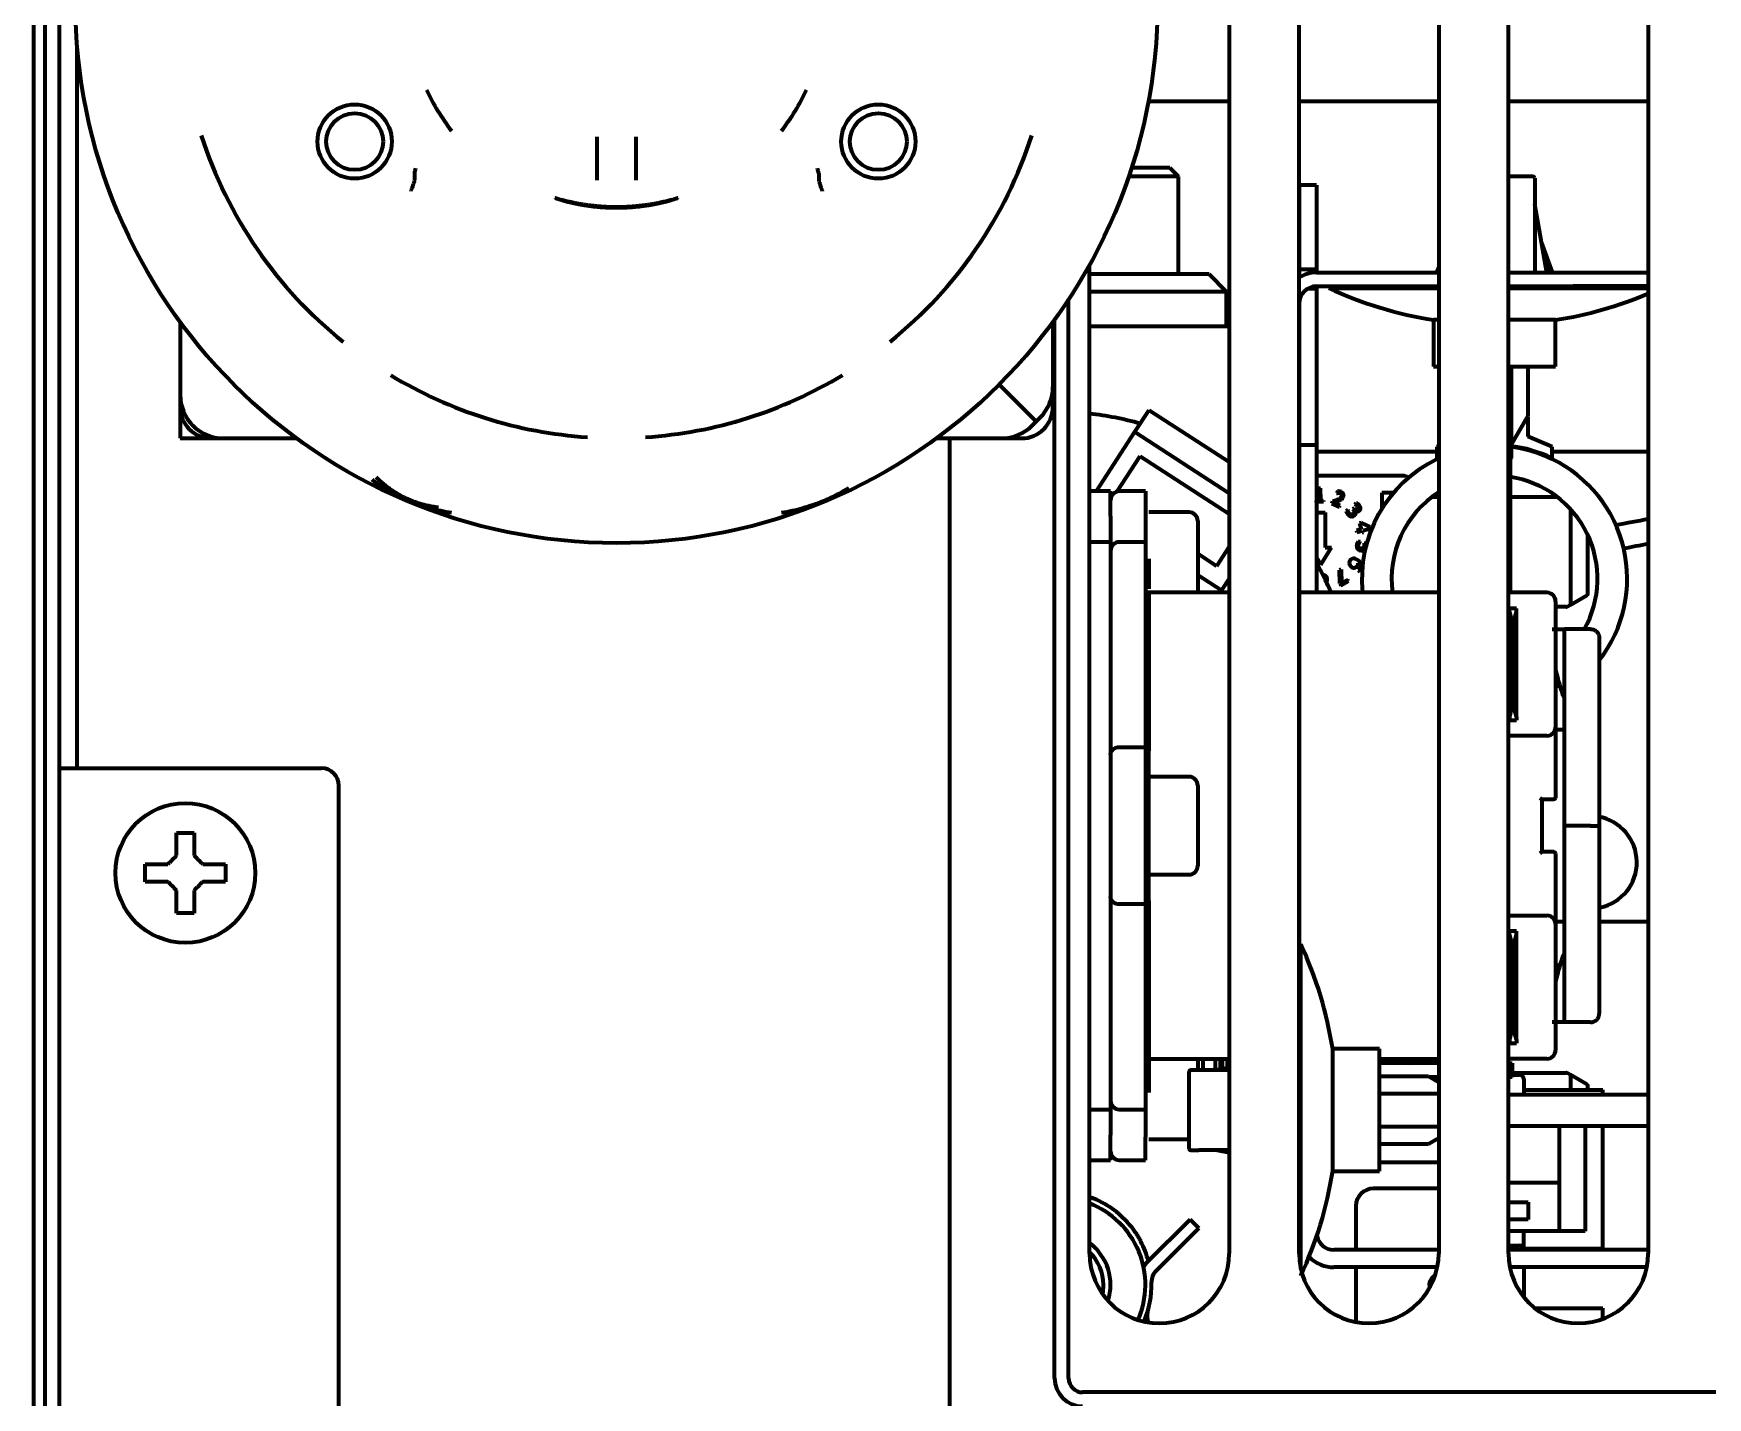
# Model space of a CAD drawing. Header units: inches. Extents: x -2983 to 7024, y 422 to 5529.
# Drawn here: x 2723.3 to 2819.2, y 4590.7 to 4668.9 of the extents above; entities that cross this region are included whole.
import ezdxf

# ---------------------------------------------------------------- set-up
doc = ezdxf.new("R2010")
doc.units = ezdxf.units.IN

msp = doc.modelspace()

# ---------------------------------------------------------------- linework, layer by layer
at = {"linetype": 'Continuous', "lineweight": 70}
for p, q in [((2723.284, 5013.789), (2723.284, 4526.989)), ((2723.963, 4529.989), (2723.963, 5012.789)), ((2724.784, 4626.789), (2724.784, 4696.789)), ((2791.784, 4690.989), (2791.784, 4598.989)), ((2795.784, 4598.989), (2795.784, 4690.989)), ((2803.784, 4690.989), (2803.784, 4598.989)), ((2807.784, 4598.989), (2807.784, 4690.989)), ((2815.784, 4690.989), (2815.784, 4598.989)), ((2725.784, 4626.789), (2725.784, 4668.201)), ((2791.783, 4664.989), (2787.155, 4664.989)), ((2803.783, 4664.989), (2795.784, 4664.989)), ((2815.791, 4664.989), (2807.788, 4664.989)), ((2745.103, 4660.856), (2745.103, 4660.532)), ((2768.265, 4660.856), (2768.265, 4660.532)), ((2788.384, 4661.189), (2786.193, 4661.189)), ((2788.884, 4660.689), (2788.384, 4661.189)), ((2788.884, 4660.689), (2786.027, 4660.689)), ((2788.884, 4655.089), (2788.884, 4660.689)), ((2795.784, 4660.199), (2795.784, 4658.199)), ((2796.784, 4660.199), (2795.784, 4660.199)), ((2796.784, 4660.199), (2796.784, 4658.199)), ((2807.784, 4660.697), (2809.184, 4660.697)), ((2809.284, 4660.597), (2809.284, 4660.138)), ((2809.284, 4660.138), (2809.284, 4655.197)), ((2809.972, 4655.197), (2809.284, 4659.097)), ((2795.784, 4658.199), (2795.784, 4656.352)), ((2796.784, 4658.199), (2796.784, 4656.352)), ((2810.301, 4655.197), (2809.667, 4656.925)), ((2795.784, 4656.352), (2795.784, 4655.352)), ((2796.784, 4656.352), (2796.784, 4655.352)), ((2810.194, 4655.197), (2809.766, 4656.365)), ((2783.784, 4598.989), (2783.784, 4655.635)), ((2790.634, 4655.089), (2783.785, 4655.089)), ((2791.634, 4654.089), (2790.634, 4655.089)), ((2795.784, 4655.352), (2795.784, 4654.893)), ((2796.784, 4655.352), (2795.784, 4655.352)), ((2796.784, 4655.352), (2796.784, 4655.197)), ((2796.784, 4655.197), (2803.784, 4655.197)), ((2803.784, 4655.515), (2803.667, 4655.197)), ((2803.784, 4655.224), (2803.774, 4655.197)), ((2807.784, 4655.197), (2811.484, 4655.197)), ((2811.484, 4655.197), (2815.784, 4655.197)), ((2791.634, 4654.089), (2783.785, 4654.089)), ((2791.634, 4652.089), (2791.634, 4654.089)), ((2796.784, 4654.252), (2796.266, 4654.252)), ((2796.784, 4654.397), (2796.784, 4654.252)), ((2796.784, 4654.397), (2803.784, 4654.397)), ((2796.784, 4654.252), (2796.784, 4653.252)), ((2797.484, 4654.397), (2797.484, 4654.297)), ((2797.484, 4654.297), (2803.784, 4654.297)), ((2807.784, 4654.397), (2811.484, 4654.397)), ((2807.784, 4654.297), (2815.784, 4654.297)), ((2815.784, 4654.397), (2811.484, 4654.397)), ((2782.584, 4591.839), (2782.584, 4653.653)), ((2795.784, 4653.397), (2795.784, 4598.978)), ((2796.784, 4653.252), (2796.784, 4646.292)), ((2731.684, 4652.359), (2731.684, 4648.189)), ((2781.684, 4652.359), (2781.684, 4648.641)), ((2781.784, 4591.839), (2781.784, 4652.496)), ((2803.784, 4652.47), (2803.484, 4652.47)), ((2803.484, 4652.47), (2803.484, 4649.797)), ((2810.484, 4652.47), (2807.784, 4652.47)), ((2810.484, 4649.797), (2810.484, 4652.47)), ((2791.784, 4652.089), (2783.783, 4652.089)), ((2803.484, 4649.797), (2803.784, 4649.797)), ((2807.784, 4649.797), (2810.484, 4649.797)), ((2807.934, 4649.797), (2807.934, 4645.797)), ((2808.909, 4646.985), (2808.909, 4649.797)), ((2780.019, 4647.355), (2778.604, 4648.769)), ((2780.019, 4647.355), (2778.604, 4648.769)), ((2781.684, 4647.489), (2781.684, 4648.642)), ((2731.684, 4648.189), (2731.684, 4647.489)), ((2731.684, 4647.489), (2731.684, 4645.689)), ((2780.019, 4647.355), (2780.726, 4646.647)), ((2780.019, 4647.355), (2780.726, 4646.647)), ((2780.5, 4646.421), (2780.726, 4646.647)), ((2780.952, 4646.874), (2780.726, 4646.647)), ((2786.383, 4646.052), (2787.2, 4647.31)), ((2787.2, 4647.31), (2791.784, 4644.334)), ((2807.934, 4645.297), (2808.909, 4646.985)), ((2808.884, 4646.942), (2808.884, 4645.797)), ((2731.684, 4645.689), (2733.484, 4645.689)), ((2733.484, 4645.689), (2734.184, 4645.689)), ((2734.184, 4645.689), (2738.354, 4645.689)), ((2775.014, 4645.689), (2778.732, 4645.689)), ((2775.784, 4544.989), (2775.784, 4645.694)), ((2778.731, 4645.689), (2779.884, 4645.689)), ((2784.175, 4642.652), (2786.383, 4646.052)), ((2786.383, 4646.052), (2791.784, 4642.545)), ((2796.784, 4646.292), (2796.784, 4645.292)), ((2807.784, 4645.797), (2807.934, 4645.797)), ((2807.934, 4645.797), (2807.934, 4645.193)), ((2810.284, 4645.193), (2808.884, 4645.797)), ((2785.357, 4642.636), (2786.678, 4644.669)), ((2786.678, 4644.669), (2791.784, 4641.353)), ((2796.784, 4645.292), (2795.784, 4645.292)), ((2796.784, 4645.292), (2796.784, 4636.846)), ((2803.685, 4644.921), (2796.785, 4644.921)), ((2803.784, 4645.236), (2803.684, 4645.193)), ((2803.684, 4645.193), (2803.684, 4644.548)), ((2803.684, 4644.548), (2803.684, 4644.492)), ((2807.934, 4645.193), (2807.784, 4645.193)), ((2807.784, 4644.493), (2807.884, 4644.493)), ((2807.884, 4644.493), (2807.884, 4636.847)), ((2807.934, 4645.193), (2807.934, 4644.548)), ((2810.284, 4644.55), (2810.284, 4645.193)), ((2810.284, 4644.55), (2810.284, 4644.493)), ((2815.785, 4644.921), (2810.285, 4644.921)), ((2801.734, 4643.539), (2796.784, 4643.539)), ((2784.984, 4642.652), (2783.784, 4642.652)), ((2784.984, 4641.223), (2784.984, 4642.652)), ((2786.984, 4642.652), (2785.484, 4642.652)), ((2786.984, 4642.652), (2786.984, 4641.339)), ((2796.912, 4642.654), (2796.784, 4642.65)), ((2796.929, 4642.119), (2796.912, 4642.654)), ((2796.926, 4642.84), (2797.009, 4642.842)), ((2797.032, 4642.122), (2797.009, 4642.842)), ((2797.984, 4642.655), (2797.936, 4642.547)), ((2800.534, 4642.564), (2800.534, 4641.666)), ((2801.189, 4642.564), (2800.534, 4642.564)), ((2796.784, 4642.114), (2796.929, 4642.119)), ((2796.787, 4642.032), (2796.784, 4642.114)), ((2797.177, 4642.045), (2796.787, 4642.032)), ((2797.032, 4642.122), (2797.174, 4642.126)), ((2797.174, 4642.126), (2797.177, 4642.045)), ((2797.704, 4642.062), (2797.659, 4641.959)), ((2797.659, 4641.959), (2798.11, 4641.76)), ((2798.148, 4641.845), (2797.788, 4642.003)), ((2798.11, 4641.76), (2798.148, 4641.845)), ((2798.577, 4641.59), (2798.491, 4641.516)), ((2798.936, 4641.682), (2798.869, 4641.624)), ((2798.869, 4641.624), (2798.898, 4641.59)), ((2798.959, 4641.655), (2798.936, 4641.682)), ((2799.063, 4641.978), (2798.974, 4641.901)), ((2803.408, 4642.339), (2803.784, 4642.339)), ((2807.884, 4642.339), (2810.56, 4642.339)), ((2811.334, 4641.632), (2811.334, 4636.155)), ((2784.984, 4641.223), (2784.984, 4639.747)), ((2786.984, 4641.339), (2786.984, 4639.747)), ((2789.484, 4641.452), (2787.184, 4641.452)), ((2789.984, 4640.952), (2789.984, 4636.846)), ((2796.784, 4641.439), (2797.284, 4641.439)), ((2797.284, 4641.439), (2797.284, 4639.439)), ((2799.365, 4640.852), (2799.256, 4640.823)), ((2799.256, 4640.823), (2799.347, 4640.482)), ((2799.856, 4640.613), (2799.365, 4640.852)), ((2799.881, 4640.518), (2799.856, 4640.613)), ((2784.984, 4639.747), (2783.784, 4639.747)), ((2784.984, 4639.747), (2784.984, 4628.179)), ((2786.984, 4639.747), (2785.484, 4639.747)), ((2786.984, 4639.747), (2786.984, 4627.997)), ((2799.347, 4640.482), (2799.082, 4640.41)), ((2799.082, 4640.41), (2799.109, 4640.311)), ((2799.109, 4640.311), (2799.374, 4640.382)), ((2799.287, 4639.754), (2799.169, 4639.776)), ((2799.374, 4640.382), (2799.399, 4640.29)), ((2799.399, 4640.29), (2799.482, 4640.312)), ((2799.457, 4640.404), (2799.881, 4640.518)), ((2799.482, 4640.312), (2799.457, 4640.404)), ((2799.653, 4639.652), (2799.516, 4639.677)), ((2812.334, 4636.819), (2812.334, 4640.134)), ((2791.053, 4638.37), (2789.984, 4639.064)), ((2791.784, 4639.496), (2791.053, 4638.37)), ((2796.784, 4638.856), (2797.034, 4638.439)), ((2797.034, 4638.439), (2797.634, 4639.439)), ((2797.284, 4639.439), (2797.634, 4639.439)), ((2799.6, 4639.557), (2799.627, 4639.552)), ((2789.984, 4637.871), (2791.347, 4636.986)), ((2798.2, 4638.181), (2798.1, 4638.127)), ((2798.115, 4637.365), (2798.1, 4638.127)), ((2798.2, 4638.181), (2798.211, 4637.386)), ((2799.178, 4638.126), (2799.261, 4638.065)), ((2791.784, 4636.847), (2787.057, 4636.847)), ((2791.784, 4637.66), (2791.347, 4636.986)), ((2803.784, 4636.847), (2795.784, 4636.847)), ((2798.115, 4637.365), (2798.171, 4637.259)), ((2798.171, 4637.259), (2798.619, 4637.498)), ((2798.575, 4637.581), (2798.211, 4637.386)), ((2798.619, 4637.498), (2798.575, 4637.581)), ((2809.984, 4636.847), (2807.784, 4636.847)), ((2808.234, 4635.947), (2807.834, 4635.947)), ((2807.834, 4635.751), (2807.834, 4635.947)), ((2808.234, 4635.751), (2808.234, 4635.947)), ((2810.484, 4636.347), (2810.484, 4629.147)), ((2811.094, 4636.039), (2810.484, 4636.039)), ((2811.169, 4636.059), (2811.334, 4636.155)), ((2811.334, 4636.155), (2812.259, 4636.689)), ((2807.834, 4635.751), (2807.934, 4635.347)), ((2807.834, 4635.751), (2807.834, 4629.742)), ((2808.134, 4635.347), (2807.934, 4635.347)), ((2807.934, 4635.347), (2807.934, 4630.147)), ((2808.134, 4635.347), (2808.234, 4635.751)), ((2808.134, 4630.147), (2808.134, 4635.347)), ((2808.234, 4629.742), (2808.234, 4635.751)), ((2810.984, 4623.497), (2810.984, 4634.757)), ((2812.484, 4634.757), (2810.984, 4634.757)), ((2812.984, 4634.257), (2812.984, 4623.497)), ((2810.722, 4631.497), (2810.484, 4631.497)), ((2807.934, 4630.147), (2807.834, 4629.742)), ((2807.934, 4630.147), (2808.134, 4630.147)), ((2808.234, 4629.742), (2808.134, 4630.147)), ((2807.834, 4629.742), (2807.834, 4629.547)), ((2807.834, 4629.547), (2808.234, 4629.547)), ((2808.234, 4629.742), (2808.234, 4629.547)), ((2810.484, 4629.147), (2810.484, 4625.647)), ((2784.984, 4628.179), (2784.984, 4627.831)), ((2809.984, 4628.647), (2807.784, 4628.647)), ((2810.984, 4628.997), (2810.484, 4628.997)), ((2784.984, 4627.831), (2784.984, 4627.436)), ((2784.984, 4627.436), (2784.984, 4619.557)), ((2785.484, 4627.997), (2786.984, 4627.997)), ((2786.984, 4627.997), (2786.984, 4627.406)), ((2786.984, 4627.406), (2786.984, 4619.587)), ((2724.784, 4544.989), (2724.784, 4626.789)), ((2724.784, 4626.789), (2726.784, 4626.789)), ((2726.784, 4626.789), (2739.784, 4626.789)), ((2789.484, 4626.297), (2787.184, 4626.297)), ((2740.784, 4570.881), (2740.784, 4625.789)), ((2789.984, 4625.797), (2789.984, 4621.197)), ((2810.484, 4625.647), (2810.484, 4625.097)), ((2809.584, 4625.097), (2809.684, 4624.997)), ((2809.984, 4624.997), (2809.684, 4624.997)), ((2809.684, 4624.997), (2809.684, 4621.997)), ((2810.384, 4624.997), (2809.984, 4624.997)), ((2810.984, 4612.237), (2810.984, 4623.497)), ((2812.484, 4623.497), (2810.984, 4623.497)), ((2812.838, 4623.497), (2812.984, 4623.497)), ((2812.984, 4623.497), (2812.984, 4612.737)), ((2809.684, 4621.997), (2809.584, 4621.897)), ((2809.984, 4621.997), (2809.684, 4621.997)), ((2810.384, 4621.997), (2809.984, 4621.997)), ((2810.484, 4621.897), (2810.484, 4621.347)), ((2729.684, 4620.789), (2729.684, 4621.289)), ((2729.684, 4620.289), (2729.684, 4620.789)), ((2734.284, 4621.289), (2734.284, 4620.789)), ((2734.284, 4620.789), (2734.284, 4620.289)), ((2787.184, 4620.697), (2789.484, 4620.697)), ((2810.484, 4621.347), (2810.484, 4617.847)), ((2784.984, 4619.557), (2784.984, 4619.162)), ((2786.984, 4619.587), (2786.984, 4618.996)), ((2784.984, 4619.162), (2784.984, 4618.814)), ((2784.984, 4618.814), (2784.984, 4607.247)), ((2786.984, 4618.996), (2785.484, 4618.996)), ((2786.984, 4618.996), (2786.984, 4607.247)), ((2807.784, 4618.347), (2809.984, 4618.347)), ((2810.484, 4618), (2810.984, 4618)), ((2810.484, 4617.847), (2810.484, 4610.647)), ((2815.785, 4617.989), (2812.985, 4617.989)), ((2795.884, 4616.706), (2795.784, 4616.706)), ((2795.884, 4607.206), (2795.884, 4616.706)), ((2808.234, 4617.447), (2807.834, 4617.447)), ((2807.834, 4617.251), (2807.834, 4617.447)), ((2807.834, 4617.251), (2807.934, 4616.847)), ((2807.834, 4617.251), (2807.834, 4611.242)), ((2808.134, 4616.847), (2807.934, 4616.847)), ((2807.934, 4616.847), (2807.934, 4611.647)), ((2808.134, 4616.847), (2808.234, 4617.251)), ((2808.134, 4611.647), (2808.134, 4616.847)), ((2808.234, 4617.251), (2808.234, 4617.447)), ((2808.234, 4611.242), (2808.234, 4617.251)), ((2810.722, 4615.497), (2810.484, 4615.497)), ((2812.484, 4612.237), (2810.984, 4612.237)), ((2807.934, 4611.647), (2807.834, 4611.242)), ((2807.834, 4611.242), (2807.834, 4611.047)), ((2807.834, 4611.047), (2808.234, 4611.047)), ((2807.934, 4611.647), (2808.134, 4611.647)), ((2808.234, 4611.242), (2808.134, 4611.647)), ((2808.234, 4611.242), (2808.234, 4611.047)), ((2787.057, 4610.147), (2791.784, 4610.147)), ((2789.984, 4610.146), (2789.984, 4609.505)), ((2790.273, 4610.146), (2790.273, 4609.506)), ((2790.995, 4609.506), (2790.995, 4610.147)), ((2791.284, 4609.506), (2791.284, 4610.147)), ((2791.384, 4610.147), (2791.384, 4609.558)), ((2791.673, 4610.146), (2791.673, 4609.609)), ((2800.384, 4610.706), (2797.71, 4610.706)), ((2797.71, 4610.706), (2797.71, 4603.706)), ((2800.384, 4603.706), (2800.384, 4610.706)), ((2800.384, 4610.147), (2803.784, 4610.147)), ((2800.728, 4610.147), (2802.146, 4609.897)), ((2802.234, 4610.039), (2802.222, 4610.147)), ((2802.234, 4609.897), (2802.234, 4610.039)), ((2809.984, 4610.147), (2807.784, 4610.147)), ((2789.484, 4605.006), (2789.484, 4609.406)), ((2789.584, 4609.506), (2790.043, 4609.506)), ((2790.043, 4609.506), (2791.784, 4609.506)), ((2791.784, 4609.629), (2791.084, 4609.506)), ((2803.784, 4609.897), (2800.384, 4609.897)), ((2803.195, 4609.131), (2800.384, 4609.131)), ((2803.784, 4608.791), (2803.195, 4609.131)), ((2803.784, 4609.097), (2803.254, 4609.097)), ((2807.784, 4609.897), (2807.984, 4609.897)), ((2807.984, 4609.097), (2807.784, 4609.097)), ((2807.984, 4609.897), (2807.984, 4609.097)), ((2807.984, 4609.339), (2811.094, 4609.339)), ((2807.984, 4609.225), (2808.41, 4609.225)), ((2808.661, 4608.975), (2808.661, 4608.106)), ((2811.334, 4609.224), (2811.169, 4609.319)), ((2812.259, 4608.69), (2811.334, 4609.224)), ((2811.334, 4609.224), (2811.334, 4608.364)), ((2800.384, 4608.156), (2803.784, 4608.156)), ((2807.784, 4608.106), (2815.784, 4608.106)), ((2808.661, 4608.364), (2813.184, 4608.364)), ((2812.334, 4608.364), (2812.334, 4608.56)), ((2813.184, 4608.106), (2813.184, 4608.364)), ((2783.784, 4607.247), (2784.984, 4607.247)), ((2784.984, 4607.247), (2784.984, 4605.77)), ((2785.484, 4607.247), (2786.984, 4607.247)), ((2786.984, 4607.247), (2786.984, 4605.654)), ((2795.884, 4598.1), (2795.884, 4607.206)), ((2800.384, 4606.256), (2803.784, 4606.256)), ((2807.784, 4600.274), (2807.784, 4606.306)), ((2807.784, 4606.306), (2815.784, 4606.306)), ((2810.684, 4606.306), (2810.684, 4600.264)), ((2812.184, 4606.306), (2812.184, 4600.264)), ((2813.184, 4599.264), (2813.184, 4606.306)), ((2784.984, 4604.341), (2784.984, 4605.77)), ((2786.984, 4604.341), (2786.984, 4605.654)), ((2787.184, 4605.541), (2789.484, 4605.541)), ((2800.384, 4605.281), (2803.195, 4605.281)), ((2803.195, 4605.281), (2803.784, 4605.621)), ((2783.784, 4604.341), (2784.984, 4604.341)), ((2785.484, 4604.341), (2786.984, 4604.341)), ((2789.584, 4604.906), (2790.043, 4604.906)), ((2791.784, 4604.906), (2790.043, 4604.906)), ((2791.084, 4604.906), (2791.784, 4604.782)), ((2803.445, 4604.21), (2800.384, 4604.21)), ((2797.71, 4603.706), (2800.384, 4603.706)), ((2803.784, 4602.706), (2800.035, 4602.706)), ((2810.684, 4603.039), (2807.784, 4603.039)), ((2783.892, 4602.187), (2783.784, 4602.227)), ((2783.892, 4602.187), (2783.784, 4602.112)), ((2799.032, 4601.703), (2799.032, 4599.199)), ((2807.784, 4601.929), (2808.109, 4601.929)), ((2808.109, 4601.929), (2808.909, 4601.929)), ((2808.909, 4601.929), (2808.909, 4600.929)), ((2789.544, 4600.941), (2787.07, 4598.466)), ((2787.595, 4598.001), (2790.039, 4600.446)), ((2790.039, 4600.446), (2789.544, 4600.941)), ((2808.109, 4600.929), (2807.784, 4600.929)), ((2808.909, 4600.929), (2808.109, 4600.929)), ((2808.661, 4600.274), (2807.784, 4600.274)), ((2807.784, 4599.446), (2808.41, 4599.446)), ((2808.661, 4599.199), (2808.661, 4600.274)), ((2812.184, 4600.264), (2808.661, 4600.264)), ((2803.784, 4599.199), (2797.784, 4599.199)), ((2815.784, 4599.199), (2807.784, 4599.199)), ((2813.184, 4599.264), (2808.661, 4599.264)), ((2803.706, 4598.199), (2797.784, 4598.199)), ((2799.032, 4598.199), (2799.032, 4595.06)), ((2815.705, 4598.199), (2807.863, 4598.199)), ((2808.661, 4598.199), (2808.661, 4596.49)), ((2809.287, 4595.864), (2813.184, 4595.864)), ((2813.184, 4595.242), (2813.184, 4595.864)), ((2890.784, 4591.039), (2783.384, 4591.039))]:
    msp.add_line(p, q, dxfattribs=at)
for centre, radius in [((2756.684, 4670.689), 31), ((2741.684, 4662.689), 2.125), ((2771.684, 4662.689), 2.125), ((2741.684, 4662.689), 1.625), ((2771.684, 4662.689), 1.625), ((2731.984, 4620.789), 4)]:
    msp.add_circle(centre, radius, dxfattribs=at)
for centre, radius, start, end in [((2756.684, 4670.689), 11.996, 204.83938, 217.99536), ((2756.684, 4670.689), 11.996, 322.00464, 335.16062), ((2756.684, 4670.689), 24.991, 197.85299, 231.17573), ((2756.684, 4670.689), 24.991, 308.82427, 342.14701), ((2809.184, 4660.597), 0.1, 0, 90), ((2796.784, 4653.397), 1.8, 90, 123.75), ((2796.784, 4653.397), 1, 90, 180), ((2806.984, 4674.737), 22.54, 245.07238, 261.06699), ((2806.984, 4674.737), 22.54, 278.93301, 292.98027), ((2756.684, 4670.689), 24.991, 238.82427, 266.17573), ((2756.684, 4670.689), 24.991, 273.82427, 301.17573), ((2779.184, 4648.641), 2.5, 315, 0), ((2734.184, 4648.189), 2.5, 180, 270), ((2733.484, 4647.489), 1.8, 180, 270), ((2779.884, 4647.489), 1.8, 270, 0), ((2778.732, 4648.189), 2.5, 270, 315), ((2781.984, 4630.189), 17, 73.93125, 83.92687), ((2806.984, 4637.647), 7.6, 115.73493, 186.04173), ((2806.987, 4637.646), 7.601, 64.2849, 83.51798), ((2806.987, 4637.646), 7.651, 64.47085, 83.31393), ((2806.984, 4637.647), 7.6, 322.13721, 64.26482), ((2801.734, 4643.039), 0.5, 50.85633, 90), ((2785.484, 4642.152), 0.5, 90, 180), ((2797.991, 4642.108), 0.548, 68.5813, 90.75571), ((2806.984, 4637.647), 5.9, 122.8421, 187.7888), ((2806.984, 4637.647), 5.9, 330.53772, 81.22828), ((2798.041, 4642.433), 0.301, 306.06169, 337.90256), ((2798.856, 4641.404), 0.51, 65.59165, 76.70724), ((2789.484, 4640.952), 0.5, 0, 90), ((2798.986, 4641.654), 0.514, 195.65799, 220.78171), ((2785.484, 4639.247), 0.5, 90, 180), ((2798.899, 4638.553), 0.24, 142.49934, 190.27271), ((2798.999, 4639.596), 0.603, 349.36319, 356.27917), ((2781.984, 4630.189), 17, 23.05875, 29.47687), ((2799.044, 4638.357), 0.266, 301.06037, 323.3908), ((2809.984, 4636.347), 0.5, 0, 90), ((2811.094, 4636.189), 0.15, 270, 300), ((2820.212, 4634.433), 9.934, 191.67952, 201.72042), ((2809.984, 4629.147), 0.5, 270, 0), ((2739.784, 4625.789), 1, 0, 90), ((2789.484, 4625.797), 0.5, 0, 90), ((2810.384, 4625.097), 0.1, 270, 0), ((2812.484, 4621.397), 2.65, 281.80507, 80.14619), ((2810.384, 4621.897), 0.1, 0, 90), ((2789.484, 4621.197), 0.5, 270, 0), ((2775.444, 4607.206), 22.54, 8.93301, 24.92761), ((2820.212, 4612.56), 9.934, 158.27958, 168.32048), ((2809.984, 4610.647), 0.5, 270, 0), ((2789.584, 4609.406), 0.1, 90, 180), ((2808.41, 4608.975), 0.251, 0, 90), ((2811.094, 4609.189), 0.15, 60, 90), ((2785.484, 4607.747), 0.5, 180, 270), ((2785.484, 4604.841), 0.5, 180, 270), ((2789.584, 4605.006), 0.1, 180, 270), ((2803.445, 4601.703), 2.507, 82.23891, 90), ((2775.444, 4607.206), 22.54, 335.07238, 351.06699), ((2800.035, 4601.703), 1.003, 90, 180), ((2781.984, 4597.189), 5, 336.31313, 68.90063), ((2781.984, 4597.189), 5, 336.31313, 68.90063), ((2781.984, 4597.189), 5.35, 40.72123, 69.10752), ((2781.984, 4597.189), 3, 342.33188, 53.13375), ((2781.984, 4597.189), 3, 342.33188, 53.13375), ((2781.984, 4597.189), 5.35, 14.77339, 27.84173), ((2797.784, 4600.199), 1, 191.15578, 270), ((2808.41, 4599.195), 0.251, 0, 90), ((2781.984, 4597.189), 2.6, 0, 46.1925), ((2787.784, 4598.989), 4, 180, 0), ((2788.13, 4597.405), 1.5, 135, 146.79296), ((2799.784, 4598.989), 4, 180, 0), ((2797.784, 4600.199), 2, 224.47828, 270), ((2811.784, 4598.989), 4, 180, 0), ((2788.232, 4597.365), 0.9, 135, 181.61315), ((2803.842, 4597.184), 0.597, 116.31344, 195.73161), ((2781.984, 4597.189), 2.6, 348.31687, 0), ((2781.984, 4597.189), 5.35, 336.86443, 1.61315), ((2787.973, 4595.402), 0.9, 163.38685, 203.74437), ((2783.384, 4591.839), 1.6, 180, 270), ((2783.384, 4591.839), 0.8, 180, 270)]:
    msp.add_arc(centre, radius, start, end, dxfattribs=at)
for centre, major_axis, ratio, start_param, end_param in [((2833.784, 4607.623), (61, 0), 0.573576, 1.870344, 1.902143), ((2833.784, 4606.803), (60, 0), 0.573576, 1.875506, 1.900025), ((2809.984, 4617.846), (-0.328, -0.377), 0.999653, 2.287339, 3.857686)]:
    msp.add_ellipse(centre, major_axis=major_axis, ratio=ratio, start_param=start_param, end_param=end_param, dxfattribs=at)
for points, knots in [([(2755.555, 4662.957), (2755.555, 4662.842), (2755.555, 4662.727), (2755.555, 4662.499), (2755.555, 4662.273), (2755.556, 4662.051), (2755.556, 4661.914), (2755.556, 4661.886), (2755.556, 4661.831), (2755.556, 4661.804), (2755.557, 4661.722), (2755.557, 4661.668), (2755.557, 4661.509), (2755.558, 4661.302), (2755.559, 4661.106), (2755.56, 4660.963), (2755.561, 4660.893), (2755.561, 4660.824), (2755.561, 4660.778), (2755.561, 4660.755), (2755.562, 4660.643), (2755.563, 4660.558), (2755.564, 4660.476)], [0, 0, 0, 0, 0.125, 0.125, 0.25, 0.375, 0.375, 0.40625, 0.40625, 0.4375, 0.4375, 0.5, 0.5, 0.625, 0.75, 0.75, 0.8125, 0.84375, 0.84375, 0.875, 0.875, 1, 1, 1, 1]), ([(2757.804, 4660.476), (2757.805, 4660.558), (2757.806, 4660.643), (2757.807, 4660.82), (2757.808, 4661.004), (2757.809, 4661.2), (2757.81, 4661.327), (2757.81, 4661.352), (2757.81, 4661.404), (2757.81, 4661.43), (2757.811, 4661.508), (2757.811, 4661.561), (2757.811, 4661.72), (2757.812, 4661.936), (2757.813, 4662.157), (2757.813, 4662.326), (2757.813, 4662.41), (2757.813, 4662.496), (2757.813, 4662.553), (2757.813, 4662.582), (2757.813, 4662.726), (2757.813, 4662.842), (2757.813, 4662.957)], [0, 0, 0, 0, 0.125, 0.125, 0.25, 0.375, 0.375, 0.40625, 0.40625, 0.4375, 0.4375, 0.5, 0.5, 0.625, 0.75, 0.75, 0.8125, 0.84375, 0.84375, 0.875, 0.875, 1, 1, 1, 1]), ([(2745.161, 4661.166), (2745.153, 4661.122), (2745.144, 4661.074), (2745.125, 4660.97), (2745.115, 4660.915), (2745.103, 4660.856)], [0, 0, 0, 0, 0.5, 0.5, 1, 1, 1, 1]), ([(2768.265, 4660.856), (2768.253, 4660.915), (2768.243, 4660.97), (2768.224, 4661.074), (2768.215, 4661.122), (2768.207, 4661.166)], [0, 0, 0, 0, 0.5, 0.5, 1, 1, 1, 1]), ([(2745.085, 4660.401), (2745.057, 4660.308), (2745.027, 4660.216), (2744.979, 4660.077), (2744.963, 4660.031), (2744.939, 4659.963), (2744.93, 4659.94), (2744.913, 4659.894), (2744.905, 4659.871), (2744.896, 4659.848)], [0, 0, 0, 0, 0.5, 0.5, 0.75, 0.75, 0.875, 0.875, 1, 1, 1, 1]), ([(2745.103, 4660.532), (2745.103, 4660.51), (2745.102, 4660.488), (2745.096, 4660.445), (2745.092, 4660.423), (2745.085, 4660.401)], [0, 0, 0, 0, 0.5, 0.5, 1, 1, 1, 1]), ([(2768.265, 4660.532), (2768.265, 4660.51), (2768.266, 4660.488), (2768.272, 4660.445), (2768.276, 4660.423), (2768.283, 4660.401)], [0, 0, 0, 0, 0.5, 0.5, 1, 1, 1, 1]), ([(2768.283, 4660.401), (2768.311, 4660.308), (2768.341, 4660.216), (2768.389, 4660.077), (2768.405, 4660.031), (2768.43, 4659.963), (2768.438, 4659.94), (2768.455, 4659.894), (2768.464, 4659.871), (2768.472, 4659.848)], [0, 0, 0, 0, 0.5, 0.5, 0.75, 0.75, 0.875, 0.875, 1, 1, 1, 1]), ([(2742.677, 4643.322), (2742.845, 4643.199), (2743.016, 4643.081), (2743.364, 4642.857), (2743.541, 4642.75), (2743.902, 4642.548), (2744.086, 4642.451), (2744.321, 4642.337), (2744.368, 4642.315), (2744.462, 4642.271), (2744.51, 4642.249), (2744.652, 4642.185), (2744.843, 4642.103), (2745.036, 4642.026), (2745.231, 4641.952), (2745.328, 4641.917), (2745.525, 4641.849), (2745.623, 4641.816), (2745.772, 4641.769), (2745.822, 4641.754), (2745.922, 4641.725), (2745.972, 4641.71), (2746.221, 4641.64), (2746.422, 4641.59), (2746.828, 4641.503), (2747.032, 4641.465), (2747.237, 4641.434)], [0, 0, 0, 0, 0.125, 0.125, 0.25, 0.25, 0.375, 0.375, 0.40625, 0.40625, 0.4375, 0.4375, 0.5, 0.5625, 0.5625, 0.625, 0.625, 0.6875, 0.6875, 0.71875, 0.71875, 0.75, 0.75, 0.875, 0.875, 1, 1, 1, 1]), ([(2742.92, 4643.46), (2743.06, 4643.32), (2743.205, 4643.189), (2743.431, 4643.003), (2743.507, 4642.943), (2743.663, 4642.828), (2743.743, 4642.772), (2743.904, 4642.663), (2743.987, 4642.611), (2744.155, 4642.51), (2744.241, 4642.461), (2744.373, 4642.39), (2744.417, 4642.367), (2744.507, 4642.322), (2744.551, 4642.3), (2744.686, 4642.236), (2744.777, 4642.196), (2744.96, 4642.121), (2745.052, 4642.085), (2745.237, 4642.019), (2745.331, 4641.988), (2745.519, 4641.931), (2745.614, 4641.905), (2745.758, 4641.869), (2745.806, 4641.858), (2745.902, 4641.836), (2745.949, 4641.826), (2746.093, 4641.798), (2746.19, 4641.781), (2746.351, 4641.757), (2746.417, 4641.749), (2746.482, 4641.741)], [0, 0, 0, 0, 0.146226, 0.146226, 0.219338, 0.219338, 0.292451, 0.292451, 0.365564, 0.365564, 0.438677, 0.438677, 0.475233, 0.475233, 0.511789, 0.511789, 0.584902, 0.584902, 0.658015, 0.658015, 0.731128, 0.731128, 0.804241, 0.804241, 0.840797, 0.840797, 0.877353, 0.877353, 0.950466, 0.950466, 1, 1, 1, 1]), ([(2766.131, 4641.434), (2766.337, 4641.465), (2766.541, 4641.503), (2766.945, 4641.59), (2767.146, 4641.64), (2767.545, 4641.752), (2767.743, 4641.814), (2767.989, 4641.899), (2768.039, 4641.917), (2768.137, 4641.952), (2768.186, 4641.97), (2768.332, 4642.026), (2768.525, 4642.103), (2768.716, 4642.185), (2768.905, 4642.27), (2769, 4642.314), (2769.186, 4642.405), (2769.279, 4642.452), (2769.418, 4642.524), (2769.463, 4642.548), (2769.555, 4642.598), (2769.6, 4642.623), (2769.762, 4642.714), (2769.878, 4642.782), (2769.992, 4642.852)], [0, 0, 0, 0, 0.150469, 0.150469, 0.300939, 0.300939, 0.451408, 0.451408, 0.489025, 0.489025, 0.526642, 0.526642, 0.601877, 0.677112, 0.677112, 0.752346, 0.752346, 0.827581, 0.827581, 0.865198, 0.865198, 0.902816, 0.902816, 1, 1, 1, 1]), ([(2797.936, 4642.547), (2797.938, 4642.548), (2797.95, 4642.55), (2797.982, 4642.556), (2798.016, 4642.558), (2798.032, 4642.558)], [0, 0, 0, 0, 0.110822, 0.555411, 1, 1, 1, 1]), ([(2798.662, 4641.383), (2798.638, 4641.412), (2798.599, 4641.486), (2798.584, 4641.559), (2798.582, 4641.587)], [0, 0, 0, 0, 0.490421, 1, 1, 1, 1]), ([(2799.039, 4641.419), (2799.04, 4641.441), (2799.033, 4641.484), (2799.016, 4641.52), (2799.008, 4641.535), (2799.007, 4641.536)], [0, 0, 0, 0, 0.491948, 0.983896, 1, 1, 1, 1]), ([(2799.013, 4641.54), (2799.046, 4641.514), (2799.129, 4641.487), (2799.213, 4641.515), (2799.246, 4641.544)], [0, 0, 0, 0, 0.503293, 1, 1, 1, 1]), ([(2799.221, 4639.671), (2799.231, 4639.688), (2799.253, 4639.719), (2799.275, 4639.745), (2799.285, 4639.752), (2799.287, 4639.754)], [0, 0, 0, 0, 0.41711, 0.834219, 1, 1, 1, 1]), ([(2787.184, 4638.778), (2787.184, 4638.736), (2787.184, 4638.694), (2787.184, 4638.469), (2787.184, 4638.285), (2787.184, 4637.926), (2787.184, 4637.75), (2787.184, 4637.411), (2787.184, 4637.249), (2787.184, 4637.086), (2787.184, 4637.077), (2787.184, 4637.067)], [0, 0, 0, 0, 0.069515, 0.069515, 0.373074, 0.373074, 0.676634, 0.676634, 0.980193, 0.980193, 1, 1, 1, 1]), ([(2787.184, 4623.497), (2787.184, 4623.933), (2787.184, 4624.37), (2787.184, 4625.239), (2787.184, 4625.671), (2787.184, 4626.528), (2787.184, 4626.952), (2787.184, 4627.788), (2787.184, 4628.199), (2787.184, 4629.006), (2787.184, 4629.401), (2787.184, 4630.171), (2787.184, 4630.546), (2787.184, 4631.272), (2787.184, 4631.624), (2787.184, 4632.299), (2787.184, 4632.623), (2787.184, 4633.24), (2787.184, 4633.534), (2787.184, 4634.088), (2787.184, 4634.348), (2787.184, 4634.833), (2787.184, 4635.058), (2787.184, 4635.47), (2787.184, 4635.657), (2787.184, 4635.991), (2787.184, 4636.138), (2787.184, 4636.392), (2787.184, 4636.498), (2787.184, 4636.668), (2787.184, 4636.732), (2787.184, 4636.818), (2787.184, 4636.84), (2787.184, 4636.839), (2787.184, 4636.818), (2787.184, 4636.732), (2787.184, 4636.668), (2787.184, 4636.498), (2787.184, 4636.392), (2787.184, 4636.138), (2787.184, 4635.991), (2787.184, 4635.657), (2787.184, 4635.47), (2787.184, 4635.058), (2787.184, 4634.833), (2787.184, 4634.348), (2787.184, 4634.088), (2787.184, 4633.534), (2787.184, 4633.24), (2787.184, 4632.623), (2787.184, 4632.299), (2787.184, 4631.624), (2787.184, 4631.272), (2787.184, 4630.546), (2787.184, 4630.171), (2787.184, 4629.401), (2787.184, 4629.006), (2787.184, 4628.336), (2787.184, 4628.066), (2787.184, 4627.792)], [0, 0, 0, 0, 0.034891, 0.034891, 0.069781, 0.069781, 0.104672, 0.104672, 0.139562, 0.139562, 0.174453, 0.174453, 0.209344, 0.209344, 0.244234, 0.244234, 0.279125, 0.279125, 0.314016, 0.314016, 0.348906, 0.348906, 0.383797, 0.383797, 0.418687, 0.418687, 0.453578, 0.453578, 0.488469, 0.488469, 0.523359, 0.523359, 0.55825, 0.55825, 0.593141, 0.593141, 0.628031, 0.628031, 0.662922, 0.662922, 0.697812, 0.697812, 0.732703, 0.732703, 0.767594, 0.767594, 0.802484, 0.802484, 0.837375, 0.837375, 0.872265, 0.872265, 0.907156, 0.907156, 0.942047, 0.942047, 0.976937, 0.976937, 1, 1, 1, 1]), ([(2797.268, 4637.419), (2797.312, 4637.443), (2797.378, 4637.506), (2797.398, 4637.588), (2797.396, 4637.632)], [0, 0, 0, 0, 0.502361, 1, 1, 1, 1]), ([(2810.284, 4634.757), (2810.284, 4634.757), (2810.288, 4634.757), (2810.303, 4634.757), (2810.328, 4634.757), (2810.363, 4634.757), (2810.406, 4634.757), (2810.459, 4634.757), (2810.519, 4634.757), (2810.585, 4634.757), (2810.658, 4634.757), (2810.735, 4634.757), (2810.816, 4634.757), (2810.9, 4634.757), (2810.956, 4634.757), (2810.984, 4634.757)], [0, 0, 0, 0, 0.071397, 0.14878, 0.226164, 0.303548, 0.380931, 0.458315, 0.535698, 0.613082, 0.690466, 0.767849, 0.845233, 0.922616, 1, 1, 1, 1]), ([(2787.184, 4619.201), (2787.184, 4618.927), (2787.184, 4618.657), (2787.184, 4617.987), (2787.184, 4617.592), (2787.184, 4616.822), (2787.184, 4616.447), (2787.184, 4615.721), (2787.184, 4615.37), (2787.184, 4614.694), (2787.184, 4614.371), (2787.184, 4613.753), (2787.184, 4613.459), (2787.184, 4612.905), (2787.184, 4612.645), (2787.184, 4612.16), (2787.184, 4611.935), (2787.184, 4611.523), (2787.184, 4611.337), (2787.184, 4611.002), (2787.184, 4610.855), (2787.184, 4610.602), (2787.184, 4610.495), (2787.184, 4610.325), (2787.184, 4610.261), (2787.184, 4610.175), (2787.184, 4610.154), (2787.184, 4610.154), (2787.184, 4610.175), (2787.184, 4610.261), (2787.184, 4610.325), (2787.184, 4610.495), (2787.184, 4610.602), (2787.184, 4610.855), (2787.184, 4611.002), (2787.184, 4611.337), (2787.184, 4611.523), (2787.184, 4611.935), (2787.184, 4612.16), (2787.184, 4612.645), (2787.184, 4612.905), (2787.184, 4613.459), (2787.184, 4613.753), (2787.184, 4614.371), (2787.184, 4614.694), (2787.184, 4615.37), (2787.184, 4615.721), (2787.184, 4616.447), (2787.184, 4616.822), (2787.184, 4617.592), (2787.184, 4617.987), (2787.184, 4618.794), (2787.184, 4619.206), (2787.184, 4620.041), (2787.184, 4620.465), (2787.184, 4621.322), (2787.184, 4621.754), (2787.184, 4622.623), (2787.184, 4623.06), (2787.184, 4623.497)], [0, 0, 0, 0, 0.023063, 0.023063, 0.057953, 0.057953, 0.092844, 0.092844, 0.127735, 0.127735, 0.162625, 0.162625, 0.197516, 0.197516, 0.232406, 0.232406, 0.267297, 0.267297, 0.302188, 0.302188, 0.337078, 0.337078, 0.371969, 0.371969, 0.406859, 0.406859, 0.44175, 0.44175, 0.476641, 0.476641, 0.511531, 0.511531, 0.546422, 0.546422, 0.581313, 0.581313, 0.616203, 0.616203, 0.651094, 0.651094, 0.685984, 0.685984, 0.720875, 0.720875, 0.755766, 0.755766, 0.790656, 0.790656, 0.825547, 0.825547, 0.860438, 0.860438, 0.895328, 0.895328, 0.930219, 0.930219, 0.965109, 0.965109, 1, 1, 1, 1]), ([(2732.484, 4623.089), (2732.484, 4622.886), (2732.484, 4622.676), (2732.484, 4622.351), (2732.484, 4622.241), (2732.484, 4622.018), (2732.484, 4621.904), (2732.484, 4621.789)], [0, 0, 0, 0, 0.5, 0.5, 0.75, 0.75, 1, 1, 1, 1]), ([(2729.684, 4621.289), (2729.887, 4621.289), (2730.097, 4621.289), (2730.422, 4621.289), (2730.532, 4621.289), (2730.755, 4621.289), (2730.869, 4621.289), (2730.984, 4621.289)], [0, 0, 0, 0, 0.5, 0.5, 0.75, 0.75, 1, 1, 1, 1]), ([(2731.484, 4618.489), (2731.484, 4618.692), (2731.484, 4618.902), (2731.484, 4619.227), (2731.484, 4619.337), (2731.484, 4619.56), (2731.484, 4619.674), (2731.484, 4619.789)], [0, 0, 0, 0, 0.5, 0.5, 0.75, 0.75, 1, 1, 1, 1]), ([(2734.284, 4620.289), (2734.081, 4620.289), (2733.871, 4620.289), (2733.546, 4620.289), (2733.436, 4620.289), (2733.213, 4620.289), (2733.099, 4620.289), (2732.984, 4620.289)], [0, 0, 0, 0, 0.5, 0.5, 0.75, 0.75, 1, 1, 1, 1]), ([(2810.984, 4612.237), (2810.956, 4612.237), (2810.9, 4612.237), (2810.816, 4612.237), (2810.735, 4612.237), (2810.658, 4612.237), (2810.585, 4612.237), (2810.519, 4612.237), (2810.459, 4612.237), (2810.406, 4612.237), (2810.363, 4612.237), (2810.328, 4612.237), (2810.303, 4612.237), (2810.288, 4612.237), (2810.284, 4612.237), (2810.284, 4612.237)], [0, 0, 0, 0, 0.077384, 0.154767, 0.232151, 0.309534, 0.386918, 0.464302, 0.541685, 0.619069, 0.696452, 0.773836, 0.85122, 0.928603, 1, 1, 1, 1]), ([(2787.184, 4610.168), (2787.184, 4610.082), (2787.184, 4609.991), (2787.184, 4609.744), (2787.184, 4609.582), (2787.184, 4609.243), (2787.184, 4609.067), (2787.184, 4608.708), (2787.184, 4608.524), (2787.184, 4608.299), (2787.184, 4608.257), (2787.184, 4608.215)], [0, 0, 0, 0, 0.161244, 0.161244, 0.421001, 0.421001, 0.680758, 0.680758, 0.940516, 0.940516, 1, 1, 1, 1])]:
    msp.add_open_spline(points, degree=3, knots=knots, dxfattribs=at)
for points in [[(2753.184, 4659.448), (2753.184, 4659.449), (2753.19, 4659.449), (2753.214, 4659.443), (2753.255, 4659.433), (2753.312, 4659.418), (2753.386, 4659.398), (2753.476, 4659.374), (2753.583, 4659.346), (2753.705, 4659.315), (2753.843, 4659.282), (2753.995, 4659.247), (2754.161, 4659.211), (2754.341, 4659.174), (2754.531, 4659.139), (2754.732, 4659.104), (2754.942, 4659.072), (2755.16, 4659.042), (2755.384, 4659.016), (2755.614, 4658.993), (2755.848, 4658.975), (2756.085, 4658.961), (2756.323, 4658.951), (2756.564, 4658.946), (2756.804, 4658.946), (2757.045, 4658.951), (2757.283, 4658.961), (2757.52, 4658.975), (2757.754, 4658.993), (2757.984, 4659.016), (2758.208, 4659.042), (2758.426, 4659.072), (2758.636, 4659.104), (2758.837, 4659.139), (2759.028, 4659.174), (2759.207, 4659.211), (2759.373, 4659.247), (2759.525, 4659.282), (2759.663, 4659.315), (2759.785, 4659.346), (2759.892, 4659.374), (2759.982, 4659.398), (2760.056, 4659.418), (2760.113, 4659.433), (2760.154, 4659.443), (2760.179, 4659.449), (2760.184, 4659.449), (2760.184, 4659.448)], [(2760.184, 4659.448), (2760.184, 4659.448), (2760.179, 4659.444), (2760.154, 4659.435), (2760.113, 4659.42), (2760.056, 4659.4), (2759.982, 4659.376), (2759.891, 4659.348), (2759.784, 4659.317), (2759.662, 4659.282), (2759.524, 4659.245), (2759.371, 4659.206), (2759.204, 4659.167), (2759.024, 4659.127), (2758.834, 4659.089), (2758.632, 4659.052), (2758.422, 4659.018), (2758.204, 4658.986), (2757.981, 4658.958), (2757.751, 4658.934), (2757.518, 4658.915), (2757.282, 4658.9), (2757.044, 4658.89), (2756.804, 4658.885), (2756.564, 4658.885), (2756.324, 4658.89), (2756.086, 4658.9), (2755.85, 4658.915), (2755.617, 4658.934), (2755.388, 4658.958), (2755.164, 4658.986), (2754.946, 4659.018), (2754.736, 4659.052), (2754.535, 4659.089), (2754.344, 4659.127), (2754.164, 4659.167), (2753.997, 4659.206), (2753.845, 4659.245), (2753.706, 4659.282), (2753.584, 4659.317), (2753.477, 4659.348), (2753.387, 4659.376), (2753.313, 4659.4), (2753.255, 4659.42), (2753.214, 4659.435), (2753.189, 4659.444), (2753.184, 4659.448), (2753.184, 4659.448)], [(2807.934, 4644.548), (2807.917, 4644.53), (2807.901, 4644.511), (2807.884, 4644.493)], [(2798.032, 4642.558), (2798.051, 4642.557), (2798.091, 4642.554), (2798.129, 4642.543), (2798.146, 4642.535)], [(2798.146, 4642.535), (2798.164, 4642.527), (2798.196, 4642.508), (2798.216, 4642.481), (2798.223, 4642.466)], [(2798.321, 4642.32), (2798.348, 4642.381), (2798.351, 4642.5), (2798.259, 4642.587), (2798.191, 4642.617)], [(2797.959, 4642.161), (2797.918, 4642.143), (2797.836, 4642.109), (2797.75, 4642.079), (2797.704, 4642.062)], [(2797.788, 4642.003), (2797.82, 4642.014), (2797.913, 4642.046), (2798.019, 4642.088), (2798.065, 4642.108)], [(2798.219, 4642.358), (2798.201, 4642.319), (2798.154, 4642.257), (2798.042, 4642.198), (2797.959, 4642.161)], [(2798.065, 4642.108), (2798.093, 4642.119), (2798.148, 4642.144), (2798.197, 4642.174), (2798.218, 4642.19)], [(2798.223, 4642.466), (2798.23, 4642.451), (2798.237, 4642.418), (2798.228, 4642.379), (2798.219, 4642.358)], [(2798.898, 4641.59), (2798.914, 4641.572), (2798.941, 4641.535), (2798.953, 4641.498), (2798.955, 4641.48)], [(2799.167, 4641.619), (2799.134, 4641.591), (2799.061, 4641.572), (2798.99, 4641.619), (2798.959, 4641.655)], [(2799.237, 4641.851), (2799.213, 4641.879), (2799.151, 4641.932), (2799.088, 4641.968), (2799.063, 4641.978)], [(2799.067, 4641.868), (2799.085, 4641.859), (2799.119, 4641.838), (2799.148, 4641.812), (2799.161, 4641.797)], [(2799.161, 4641.797), (2799.173, 4641.783), (2799.193, 4641.754), (2799.204, 4641.724), (2799.205, 4641.708)], [(2799.205, 4641.708), (2799.207, 4641.692), (2799.203, 4641.661), (2799.182, 4641.632), (2799.167, 4641.619)], [(2799.312, 4641.694), (2799.309, 4641.721), (2799.295, 4641.772), (2799.26, 4641.824), (2799.237, 4641.851)], [(2799.246, 4641.544), (2799.271, 4641.565), (2799.306, 4641.611), (2799.314, 4641.665), (2799.312, 4641.694)], [(2798.596, 4641.318), (2798.623, 4641.286), (2798.682, 4641.237), (2798.747, 4641.218), (2798.78, 4641.216)], [(2798.775, 4641.32), (2798.753, 4641.321), (2798.711, 4641.336), (2798.676, 4641.366), (2798.662, 4641.383)], [(2798.898, 4641.368), (2798.876, 4641.349), (2798.836, 4641.325), (2798.796, 4641.32), (2798.775, 4641.32)], [(2798.78, 4641.216), (2798.813, 4641.215), (2798.877, 4641.223), (2798.936, 4641.257), (2798.963, 4641.28)], [(2798.955, 4641.48), (2798.957, 4641.461), (2798.95, 4641.424), (2798.92, 4641.387), (2798.898, 4641.368)], [(2798.963, 4641.28), (2798.99, 4641.303), (2799.027, 4641.35), (2799.038, 4641.396), (2799.039, 4641.419)], [(2799.169, 4639.776), (2799.151, 4639.752), (2799.116, 4639.69), (2799.093, 4639.616), (2799.086, 4639.579)], [(2799.177, 4639.56), (2799.181, 4639.581), (2799.192, 4639.617), (2799.21, 4639.651), (2799.221, 4639.671)], [(2799.516, 4639.677), (2799.517, 4639.659), (2799.517, 4639.609), (2799.511, 4639.547), (2799.506, 4639.518)], [(2798.871, 4638.799), (2798.838, 4638.795), (2798.778, 4638.774), (2798.73, 4638.728), (2798.708, 4638.7)], [(2799.162, 4638.695), (2799.105, 4638.737), (2798.999, 4638.794), (2798.911, 4638.804), (2798.871, 4638.799)], [(2799.086, 4639.579), (2799.078, 4639.538), (2799.079, 4639.461), (2799.107, 4639.398), (2799.127, 4639.371)], [(2799.127, 4639.371), (2799.146, 4639.344), (2799.197, 4639.299), (2799.265, 4639.273), (2799.303, 4639.266)], [(2799.38, 4638.427), (2799.364, 4638.475), (2799.311, 4638.568), (2799.218, 4638.654), (2799.162, 4638.695)], [(2799.203, 4639.437), (2799.189, 4639.455), (2799.172, 4639.495), (2799.173, 4639.538), (2799.177, 4639.56)], [(2799.324, 4639.373), (2799.296, 4639.378), (2799.249, 4639.394), (2799.216, 4639.421), (2799.203, 4639.437)], [(2799.303, 4639.266), (2799.351, 4639.257), (2799.429, 4639.258), (2799.484, 4639.289), (2799.508, 4639.311)], [(2799.446, 4639.396), (2799.431, 4639.384), (2799.398, 4639.367), (2799.352, 4639.368), (2799.324, 4639.373)], [(2799.506, 4639.518), (2799.501, 4639.491), (2799.487, 4639.443), (2799.461, 4639.409), (2799.446, 4639.396)], [(2799.508, 4639.311), (2799.532, 4639.333), (2799.566, 4639.379), (2799.584, 4639.444), (2799.591, 4639.484)], [(2797.32, 4637.799), (2797.296, 4637.82), (2797.238, 4637.852), (2797.165, 4637.861), (2797.125, 4637.859)], [(2797.396, 4637.632), (2797.394, 4637.665), (2797.38, 4637.728), (2797.343, 4637.778), (2797.32, 4637.799)], [(2798.663, 4638.511), (2798.668, 4638.478), (2798.694, 4638.413), (2798.748, 4638.356), (2798.781, 4638.331)], [(2798.781, 4638.331), (2798.818, 4638.304), (2798.891, 4638.268), (2798.962, 4638.27), (2798.997, 4638.281)], [(2798.997, 4638.281), (2799.027, 4638.29), (2799.074, 4638.313), (2799.108, 4638.352), (2799.127, 4638.378)], [(2799.127, 4638.378), (2799.146, 4638.403), (2799.172, 4638.456), (2799.179, 4638.514), (2799.18, 4638.545)], [(2799.18, 4638.545), (2799.247, 4638.486), (2799.325, 4638.367), (2799.297, 4638.252), (2799.257, 4638.198)], [(2799.261, 4638.065), (2799.271, 4638.072), (2799.292, 4638.091), (2799.313, 4638.118), (2799.324, 4638.132)], [(2799.324, 4638.132), (2799.359, 4638.18), (2799.403, 4638.28), (2799.395, 4638.379), (2799.38, 4638.427)], [(2812.484, 4634.757), (2812.502, 4634.757), (2812.538, 4634.755), (2812.592, 4634.746), (2812.645, 4634.731), (2812.697, 4634.71), (2812.747, 4634.683), (2812.794, 4634.65), (2812.824, 4634.624), (2812.838, 4634.61)], [(2812.838, 4634.61), (2812.852, 4634.596), (2812.88, 4634.564), (2812.916, 4634.511), (2812.946, 4634.452), (2812.968, 4634.39), (2812.981, 4634.324), (2812.984, 4634.279), (2812.984, 4634.257)], [(2784.984, 4627.572), (2784.984, 4627.591), (2784.987, 4627.629), (2785.001, 4627.685), (2785.023, 4627.738), (2785.052, 4627.788), (2785.088, 4627.833), (2785.116, 4627.86), (2785.131, 4627.872)], [(2785.131, 4627.872), (2785.145, 4627.884), (2785.174, 4627.906), (2785.222, 4627.934), (2785.271, 4627.957), (2785.323, 4627.975), (2785.376, 4627.987), (2785.43, 4627.995), (2785.466, 4627.997), (2785.484, 4627.997)], [(2812.484, 4623.497), (2812.502, 4623.497), (2812.538, 4623.497), (2812.592, 4623.497), (2812.645, 4623.497), (2812.697, 4623.497), (2812.747, 4623.497), (2812.794, 4623.497), (2812.824, 4623.497), (2812.838, 4623.497)], [(2731.484, 4621.789), (2731.484, 4621.843), (2731.484, 4621.951), (2731.484, 4622.113), (2731.484, 4622.272), (2731.484, 4622.427), (2731.484, 4622.579), (2731.484, 4622.736), (2731.484, 4622.902), (2731.484, 4623.025), (2731.484, 4623.089)], [(2731.484, 4623.089), (2731.651, 4623.089), (2731.984, 4623.089), (2732.317, 4623.089), (2732.484, 4623.089)], [(2730.984, 4621.289), (2731.008, 4621.313), (2731.055, 4621.36), (2731.127, 4621.432), (2731.198, 4621.503), (2731.27, 4621.575), (2731.341, 4621.646), (2731.412, 4621.718), (2731.46, 4621.765), (2731.484, 4621.789)], [(2732.484, 4621.789), (2732.51, 4621.763), (2732.561, 4621.712), (2732.635, 4621.638), (2732.707, 4621.566), (2732.777, 4621.496), (2732.846, 4621.427), (2732.915, 4621.358), (2732.961, 4621.312), (2732.984, 4621.289)], [(2732.984, 4621.289), (2733.038, 4621.289), (2733.146, 4621.289), (2733.308, 4621.289), (2733.467, 4621.289), (2733.622, 4621.289), (2733.774, 4621.289), (2733.931, 4621.289), (2734.097, 4621.289), (2734.22, 4621.289), (2734.284, 4621.289)], [(2730.984, 4620.289), (2730.93, 4620.289), (2730.822, 4620.289), (2730.66, 4620.289), (2730.501, 4620.289), (2730.346, 4620.289), (2730.194, 4620.289), (2730.038, 4620.289), (2729.871, 4620.289), (2729.748, 4620.289), (2729.684, 4620.289)], [(2731.484, 4619.789), (2731.458, 4619.815), (2731.407, 4619.866), (2731.333, 4619.94), (2731.261, 4620.012), (2731.191, 4620.082), (2731.122, 4620.151), (2731.053, 4620.22), (2731.007, 4620.266), (2730.984, 4620.289)], [(2732.984, 4620.289), (2732.96, 4620.265), (2732.913, 4620.218), (2732.841, 4620.147), (2732.77, 4620.075), (2732.699, 4620.004), (2732.627, 4619.932), (2732.556, 4619.861), (2732.508, 4619.813), (2732.484, 4619.789)], [(2732.484, 4619.789), (2732.484, 4619.735), (2732.484, 4619.627), (2732.484, 4619.465), (2732.484, 4619.306), (2732.484, 4619.151), (2732.484, 4618.999), (2732.484, 4618.843), (2732.484, 4618.676), (2732.484, 4618.553), (2732.484, 4618.489)], [(2785.131, 4619.121), (2785.116, 4619.133), (2785.088, 4619.16), (2785.052, 4619.205), (2785.023, 4619.255), (2785.001, 4619.308), (2784.987, 4619.364), (2784.984, 4619.402), (2784.984, 4619.421)], [(2785.484, 4618.996), (2785.466, 4618.996), (2785.43, 4618.998), (2785.376, 4619.006), (2785.323, 4619.018), (2785.271, 4619.036), (2785.222, 4619.059), (2785.174, 4619.087), (2785.145, 4619.109), (2785.131, 4619.121)], [(2732.484, 4618.489), (2732.317, 4618.489), (2731.984, 4618.489), (2731.651, 4618.489), (2731.484, 4618.489)], [(2812.484, 4612.237), (2812.502, 4612.237), (2812.538, 4612.238), (2812.592, 4612.247), (2812.645, 4612.262), (2812.697, 4612.283), (2812.747, 4612.31), (2812.794, 4612.343), (2812.824, 4612.369), (2812.838, 4612.383)], [(2812.838, 4612.383), (2812.852, 4612.398), (2812.88, 4612.429), (2812.916, 4612.482), (2812.946, 4612.541), (2812.968, 4612.603), (2812.981, 4612.669), (2812.984, 4612.714), (2812.984, 4612.737)], [(2786.039, 4600.679), (2786.093, 4600.617), (2786.203, 4600.483), (2786.313, 4600.335), (2786.367, 4600.258)], [(2786.367, 4600.258), (2786.408, 4600.199), (2786.489, 4600.078), (2786.606, 4599.887), (2786.679, 4599.755), (2786.715, 4599.688)]]:
    msp.add_open_spline(points, degree=3, dxfattribs=at)
for points in [[(2812.259, 4636.689), (2812.334, 4636.732), (2812.334, 4636.819)], [(2812.334, 4608.56), (2812.334, 4608.646), (2812.259, 4608.69)]]:
    msp.add_rational_spline(points, [1, 0.866025403785, 1], degree=2, dxfattribs=at)

doc.saveas('drawing.dxf')
